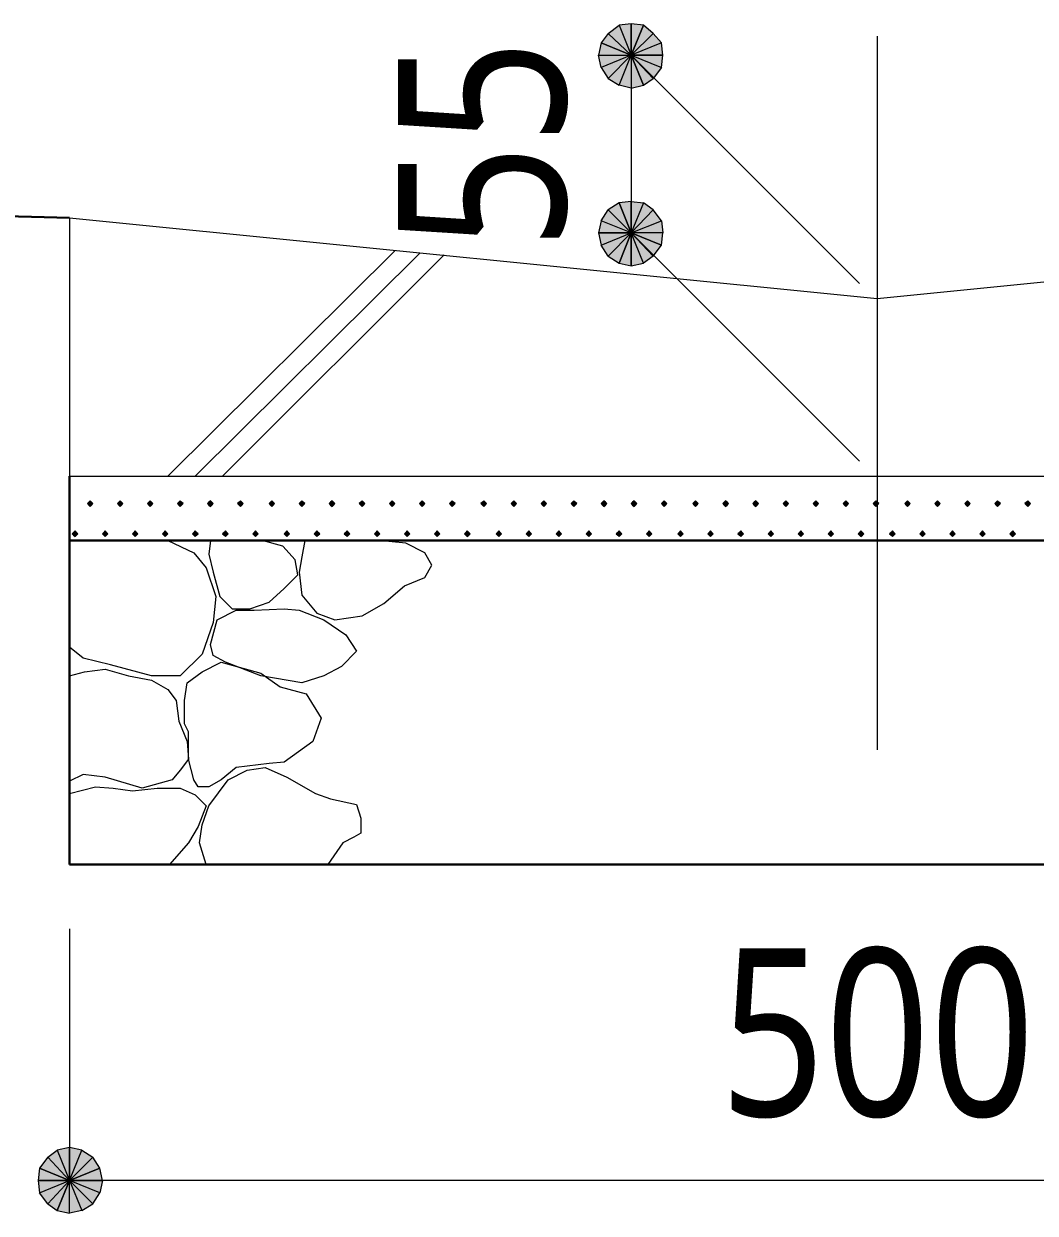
# Model space of a CAD drawing. Header units: millimetres. Extents: x 0 to 420, y 0 to 297.
# Drawn here: x 239.93 to 255.6, y 224.83 to 243.25 of the extents above; entities that cross this region are included whole.
import ezdxf
from ezdxf.enums import TextEntityAlignment as Align

# ---------------------------------------------------------------- set-up
doc = ezdxf.new("R2010")
doc.units = ezdxf.units.MM
doc.styles.add('kst32b', font='NotoSansJP-Variable.ttf')

msp = doc.modelspace()

# ---------------------------------------------------------------- hatches: boundary and pattern name
h = msp.add_hatch(color=7)
h.paths.add_polyline_path([(249.343, 243.247), (249.153, 243.226), (249.343, 242.761), (249.343, 243.247)])
h.paths.add_polyline_path([(249.153, 243.226), (249.343, 242.761), (248.984, 243.099), (249.153, 243.226)])
h.paths.add_polyline_path([(249.343, 242.761), (248.984, 243.099), (248.878, 242.951), (249.343, 242.761)])
for points in [[(249.534, 243.226), (249.343, 243.247), (249.343, 242.761), (249.534, 243.226)], [(249.153, 239.543), (249.343, 239.501), (249.343, 240.009), (249.153, 239.543)], [(240.961, 235.86), (240.94, 235.839), (240.919, 235.818), (240.94, 235.797), (240.961, 235.775), (240.982, 235.797), (241.004, 235.818), (240.982, 235.839), (240.961, 235.86)], [(241.427, 235.86), (241.406, 235.839), (241.385, 235.818), (241.406, 235.797), (241.427, 235.775), (241.448, 235.797), (241.469, 235.818), (241.448, 235.839), (241.427, 235.86)], [(241.893, 235.86), (241.871, 235.839), (241.85, 235.818), (241.871, 235.797), (241.893, 235.775), (241.914, 235.797), (241.935, 235.818), (241.914, 235.839), (241.893, 235.86)], [(242.358, 235.86), (242.337, 235.839), (242.316, 235.818), (242.337, 235.797), (242.358, 235.775), (242.379, 235.797), (242.401, 235.818), (242.379, 235.839), (242.358, 235.86)], [(242.824, 235.86), (242.803, 235.839), (242.782, 235.818), (242.803, 235.797), (242.824, 235.775), (242.845, 235.797), (242.866, 235.818), (242.845, 235.839), (242.824, 235.86)], [(243.29, 235.86), (243.269, 235.839), (243.247, 235.818), (243.269, 235.797), (243.29, 235.775), (243.311, 235.797), (243.332, 235.818), (243.311, 235.839), (243.29, 235.86)], [(243.777, 235.86), (243.755, 235.839), (243.734, 235.818), (243.755, 235.797), (243.777, 235.775), (243.798, 235.797), (243.819, 235.818), (243.798, 235.839), (243.777, 235.86)], [(244.242, 235.86), (244.221, 235.839), (244.2, 235.818), (244.221, 235.797), (244.242, 235.775), (244.263, 235.797), (244.285, 235.818), (244.263, 235.839), (244.242, 235.86)], [(244.708, 235.86), (244.687, 235.839), (244.666, 235.818), (244.687, 235.797), (244.708, 235.775), (244.729, 235.797), (244.75, 235.818), (244.729, 235.839), (244.708, 235.86)], [(245.173, 235.86), (245.152, 235.839), (245.131, 235.818), (245.152, 235.797), (245.173, 235.775), (245.195, 235.797), (245.216, 235.818), (245.195, 235.839), (245.173, 235.86)], [(245.639, 235.86), (245.618, 235.839), (245.597, 235.818), (245.618, 235.797), (245.639, 235.775), (245.66, 235.797), (245.682, 235.818), (245.66, 235.839), (245.639, 235.86)], [(246.105, 235.86), (246.084, 235.839), (246.062, 235.818), (246.084, 235.797), (246.105, 235.775), (246.126, 235.797), (246.147, 235.818), (246.126, 235.839), (246.105, 235.86)], [(246.571, 235.86), (246.549, 235.839), (246.528, 235.818), (246.549, 235.797), (246.571, 235.775), (246.592, 235.797), (246.613, 235.818), (246.592, 235.839), (246.571, 235.86)], [(247.057, 235.86), (247.036, 235.839), (247.015, 235.818), (247.036, 235.797), (247.057, 235.775), (247.079, 235.797), (247.1, 235.818), (247.079, 235.839), (247.057, 235.86)], [(247.523, 235.86), (247.502, 235.839), (247.481, 235.818), (247.502, 235.797), (247.523, 235.775), (247.544, 235.797), (247.565, 235.818), (247.544, 235.839), (247.523, 235.86)], [(247.989, 235.86), (247.968, 235.839), (247.946, 235.818), (247.968, 235.797), (247.989, 235.775), (248.01, 235.797), (248.031, 235.818), (248.01, 235.839), (247.989, 235.86)], [(248.454, 235.86), (248.433, 235.839), (248.412, 235.818), (248.433, 235.797), (248.454, 235.775), (248.475, 235.797), (248.497, 235.818), (248.475, 235.839), (248.454, 235.86)], [(248.92, 235.86), (248.899, 235.839), (248.878, 235.818), (248.899, 235.797), (248.92, 235.775), (248.941, 235.797), (248.962, 235.818), (248.941, 235.839), (248.92, 235.86)], [(249.386, 235.86), (249.364, 235.839), (249.343, 235.818), (249.364, 235.797), (249.386, 235.775), (249.407, 235.797), (249.428, 235.818), (249.407, 235.839), (249.386, 235.86)], [(249.851, 235.86), (249.83, 235.839), (249.809, 235.818), (249.83, 235.797), (249.851, 235.775), (249.873, 235.797), (249.894, 235.818), (249.873, 235.839), (249.851, 235.86)], [(250.338, 235.86), (250.317, 235.839), (250.296, 235.818), (250.317, 235.797), (250.338, 235.775), (250.359, 235.797), (250.38, 235.818), (250.359, 235.839), (250.338, 235.86)], [(250.804, 235.86), (250.783, 235.839), (250.762, 235.818), (250.783, 235.797), (250.804, 235.775), (250.825, 235.797), (250.846, 235.818), (250.825, 235.839), (250.804, 235.86)], [(251.27, 235.86), (251.248, 235.839), (251.227, 235.818), (251.248, 235.797), (251.27, 235.775), (251.291, 235.797), (251.312, 235.818), (251.291, 235.839), (251.27, 235.86)], [(251.735, 235.86), (251.714, 235.839), (251.693, 235.818), (251.714, 235.797), (251.735, 235.775), (251.756, 235.797), (251.778, 235.818), (251.756, 235.839), (251.735, 235.86)], [(252.201, 235.86), (252.18, 235.839), (252.159, 235.818), (252.18, 235.797), (252.201, 235.775), (252.222, 235.797), (252.243, 235.818), (252.222, 235.839), (252.201, 235.86)], [(252.666, 235.86), (252.645, 235.839), (252.624, 235.818), (252.645, 235.797), (252.666, 235.775), (252.688, 235.797), (252.709, 235.818), (252.688, 235.839), (252.666, 235.86)], [(253.132, 235.86), (253.111, 235.839), (253.09, 235.818), (253.111, 235.797), (253.132, 235.775), (253.153, 235.797), (253.175, 235.818), (253.153, 235.839), (253.132, 235.86)], [(253.619, 235.86), (253.598, 235.839), (253.577, 235.818), (253.598, 235.797), (253.619, 235.775), (253.64, 235.797), (253.661, 235.818), (253.64, 235.839), (253.619, 235.86)], [(254.085, 235.86), (254.064, 235.839), (254.042, 235.818), (254.064, 235.797), (254.085, 235.775), (254.106, 235.797), (254.127, 235.818), (254.106, 235.839), (254.085, 235.86)], [(254.55, 235.86), (254.529, 235.839), (254.508, 235.818), (254.529, 235.797), (254.55, 235.775), (254.571, 235.797), (254.593, 235.818), (254.571, 235.839), (254.55, 235.86)], [(255.016, 235.86), (254.995, 235.839), (254.974, 235.818), (254.995, 235.797), (255.016, 235.775), (255.037, 235.797), (255.058, 235.818), (255.037, 235.839), (255.016, 235.86)], [(255.482, 235.86), (255.461, 235.839), (255.439, 235.818), (255.461, 235.797), (255.482, 235.775), (255.503, 235.797), (255.524, 235.818), (255.503, 235.839), (255.482, 235.86)], [(240.729, 235.395), (240.707, 235.373), (240.686, 235.352), (240.707, 235.331), (240.729, 235.31), (240.75, 235.331), (240.771, 235.352), (240.75, 235.373), (240.729, 235.395)], [(241.194, 235.395), (241.173, 235.373), (241.152, 235.352), (241.173, 235.331), (241.194, 235.31), (241.215, 235.331), (241.237, 235.352), (241.215, 235.373), (241.194, 235.395)], [(241.66, 235.395), (241.639, 235.373), (241.618, 235.352), (241.639, 235.331), (241.66, 235.31), (241.681, 235.331), (241.702, 235.352), (241.681, 235.373), (241.66, 235.395)], [(242.125, 235.395), (242.104, 235.373), (242.083, 235.352), (242.104, 235.331), (242.125, 235.31), (242.147, 235.331), (242.168, 235.352), (242.147, 235.373), (242.125, 235.395)], [(242.591, 235.395), (242.57, 235.373), (242.549, 235.352), (242.57, 235.331), (242.591, 235.31), (242.612, 235.331), (242.634, 235.352), (242.612, 235.373), (242.591, 235.395)], [(243.057, 235.395), (243.036, 235.373), (243.014, 235.352), (243.036, 235.331), (243.057, 235.31), (243.078, 235.331), (243.099, 235.352), (243.078, 235.373), (243.057, 235.395)], [(243.523, 235.395), (243.501, 235.373), (243.48, 235.352), (243.501, 235.331), (243.523, 235.31), (243.544, 235.331), (243.565, 235.352), (243.544, 235.373), (243.523, 235.395)], [(244.009, 235.395), (243.988, 235.373), (243.967, 235.352), (243.988, 235.331), (244.009, 235.31), (244.03, 235.331), (244.052, 235.352), (244.03, 235.373), (244.009, 235.395)], [(244.475, 235.395), (244.454, 235.373), (244.433, 235.352), (244.454, 235.331), (244.475, 235.31), (244.496, 235.331), (244.517, 235.352), (244.496, 235.373), (244.475, 235.395)], [(244.941, 235.395), (244.92, 235.373), (244.898, 235.352), (244.92, 235.331), (244.941, 235.31), (244.962, 235.331), (244.983, 235.352), (244.962, 235.373), (244.941, 235.395)], [(245.406, 235.395), (245.385, 235.373), (245.364, 235.352), (245.385, 235.331), (245.406, 235.31), (245.428, 235.331), (245.449, 235.352), (245.428, 235.373), (245.406, 235.395)], [(245.872, 235.395), (245.851, 235.373), (245.83, 235.352), (245.851, 235.331), (245.872, 235.31), (245.893, 235.331), (245.914, 235.352), (245.893, 235.373), (245.872, 235.395)], [(246.338, 235.395), (246.316, 235.373), (246.295, 235.352), (246.316, 235.331), (246.338, 235.31), (246.359, 235.331), (246.38, 235.352), (246.359, 235.373), (246.338, 235.395)], [(246.803, 235.395), (246.782, 235.373), (246.761, 235.352), (246.782, 235.331), (246.803, 235.31), (246.825, 235.331), (246.846, 235.352), (246.825, 235.373), (246.803, 235.395)], [(247.29, 235.395), (247.269, 235.373), (247.248, 235.352), (247.269, 235.331), (247.29, 235.31), (247.311, 235.331), (247.332, 235.352), (247.311, 235.373), (247.29, 235.395)], [(247.756, 235.395), (247.735, 235.373), (247.714, 235.352), (247.735, 235.331), (247.756, 235.31), (247.777, 235.331), (247.798, 235.352), (247.777, 235.373), (247.756, 235.395)], [(248.221, 235.395), (248.2, 235.373), (248.179, 235.352), (248.2, 235.331), (248.221, 235.31), (248.243, 235.331), (248.264, 235.352), (248.243, 235.373), (248.221, 235.395)], [(248.687, 235.395), (248.666, 235.373), (248.645, 235.352), (248.666, 235.331), (248.687, 235.31), (248.708, 235.331), (248.729, 235.352), (248.708, 235.373), (248.687, 235.395)], [(249.153, 235.395), (249.132, 235.373), (249.111, 235.352), (249.132, 235.331), (249.153, 235.31), (249.174, 235.331), (249.195, 235.352), (249.174, 235.373), (249.153, 235.395)], [(249.619, 235.395), (249.597, 235.373), (249.576, 235.352), (249.597, 235.331), (249.619, 235.31), (249.64, 235.331), (249.661, 235.352), (249.64, 235.373), (249.619, 235.395)], [(250.105, 235.395), (250.084, 235.373), (250.063, 235.352), (250.084, 235.331), (250.105, 235.31), (250.127, 235.331), (250.148, 235.352), (250.127, 235.373), (250.105, 235.395)], [(250.571, 235.395), (250.55, 235.373), (250.529, 235.352), (250.55, 235.331), (250.571, 235.31), (250.592, 235.331), (250.613, 235.352), (250.592, 235.373), (250.571, 235.395)], [(251.037, 235.395), (251.016, 235.373), (250.994, 235.352), (251.016, 235.331), (251.037, 235.31), (251.058, 235.331), (251.079, 235.352), (251.058, 235.373), (251.037, 235.395)], [(251.502, 235.395), (251.481, 235.373), (251.46, 235.352), (251.481, 235.331), (251.502, 235.31), (251.523, 235.331), (251.545, 235.352), (251.523, 235.373), (251.502, 235.395)], [(251.968, 235.395), (251.947, 235.373), (251.926, 235.352), (251.947, 235.331), (251.968, 235.31), (251.989, 235.331), (252.01, 235.352), (251.989, 235.373), (251.968, 235.395)], [(252.434, 235.395), (252.412, 235.373), (252.391, 235.352), (252.412, 235.331), (252.434, 235.31), (252.455, 235.331), (252.476, 235.352), (252.455, 235.373), (252.434, 235.395)], [(252.899, 235.395), (252.878, 235.373), (252.857, 235.352), (252.878, 235.331), (252.899, 235.31), (252.921, 235.331), (252.942, 235.352), (252.921, 235.373), (252.899, 235.395)], [(253.386, 235.395), (253.365, 235.373), (253.344, 235.352), (253.365, 235.331), (253.386, 235.31), (253.407, 235.331), (253.429, 235.352), (253.407, 235.373), (253.386, 235.395)], [(253.852, 235.395), (253.831, 235.373), (253.81, 235.352), (253.831, 235.331), (253.852, 235.31), (253.873, 235.331), (253.894, 235.352), (253.873, 235.373), (253.852, 235.395)], [(254.318, 235.395), (254.296, 235.373), (254.275, 235.352), (254.296, 235.331), (254.318, 235.31), (254.339, 235.331), (254.36, 235.352), (254.339, 235.373), (254.318, 235.395)], [(254.783, 235.395), (254.762, 235.373), (254.741, 235.352), (254.762, 235.331), (254.783, 235.31), (254.804, 235.331), (254.825, 235.352), (254.804, 235.373), (254.783, 235.395)], [(255.249, 235.395), (255.228, 235.373), (255.207, 235.352), (255.228, 235.331), (255.249, 235.31), (255.27, 235.331), (255.291, 235.352), (255.27, 235.373), (255.249, 235.395)], [(240.178, 225.531), (240.157, 225.34), (240.644, 225.34), (240.178, 225.531)]]:
    msp.add_hatch(color=7).paths.add_polyline_path(points)
h = msp.add_hatch(color=7)
h.paths.add_polyline_path([(249.83, 242.761), (249.809, 242.951), (249.343, 242.761), (249.83, 242.761)])
h.paths.add_polyline_path([(249.809, 242.951), (249.343, 242.761), (249.682, 243.099), (249.809, 242.951)])
h.paths.add_polyline_path([(249.343, 242.761), (249.682, 243.099), (249.534, 243.226), (249.343, 242.761)])
h = msp.add_hatch(color=7)
h.paths.add_polyline_path([(248.878, 242.951), (248.835, 242.761), (249.343, 242.761), (248.878, 242.951)])
h.paths.add_polyline_path([(248.835, 242.761), (249.343, 242.761), (248.878, 242.57), (248.835, 242.761)])
h.paths.add_polyline_path([(249.343, 242.761), (248.878, 242.57), (248.984, 242.401), (249.343, 242.761)])
h = msp.add_hatch(color=7)
h.paths.add_polyline_path([(248.984, 242.401), (249.153, 242.295), (249.343, 242.761), (248.984, 242.401)])
h.paths.add_polyline_path([(249.153, 242.295), (249.343, 242.761), (249.343, 242.253), (249.153, 242.295)])
h.paths.add_polyline_path([(249.343, 242.761), (249.343, 242.253), (249.534, 242.295), (249.343, 242.761)])
h = msp.add_hatch(color=7)
h.paths.add_polyline_path([(249.534, 242.295), (249.682, 242.401), (249.343, 242.761), (249.534, 242.295)])
h.paths.add_polyline_path([(249.682, 242.401), (249.343, 242.761), (249.809, 242.57), (249.682, 242.401)])
h.paths.add_polyline_path([(249.343, 242.761), (249.809, 242.57), (249.83, 242.761), (249.343, 242.761)])
h = msp.add_hatch(color=7)
h.paths.add_polyline_path([(249.153, 240.474), (248.984, 240.369), (249.343, 240.009), (249.153, 240.474)])
h.paths.add_polyline_path([(248.984, 240.369), (249.343, 240.009), (248.878, 240.199), (248.984, 240.369)])
h.paths.add_polyline_path([(249.343, 240.009), (248.878, 240.199), (248.835, 240.009), (249.343, 240.009)])
h = msp.add_hatch(color=7)
h.paths.add_polyline_path([(249.682, 240.369), (249.534, 240.474), (249.343, 240.009), (249.682, 240.369)])
h.paths.add_polyline_path([(249.534, 240.474), (249.343, 240.009), (249.343, 240.496), (249.534, 240.474)])
h.paths.add_polyline_path([(249.343, 240.009), (249.343, 240.496), (249.153, 240.474), (249.343, 240.009)])
h = msp.add_hatch(color=7)
h.paths.add_polyline_path([(249.809, 239.818), (249.83, 240.009), (249.343, 240.009), (249.809, 239.818)])
h.paths.add_polyline_path([(249.83, 240.009), (249.343, 240.009), (249.809, 240.199), (249.83, 240.009)])
h.paths.add_polyline_path([(249.343, 240.009), (249.809, 240.199), (249.682, 240.369), (249.343, 240.009)])
h = msp.add_hatch(color=7)
h.paths.add_polyline_path([(248.835, 240.009), (248.878, 239.818), (249.343, 240.009), (248.835, 240.009)])
h.paths.add_polyline_path([(248.878, 239.818), (249.343, 240.009), (248.984, 239.649), (248.878, 239.818)])
h.paths.add_polyline_path([(249.343, 240.009), (248.984, 239.649), (249.153, 239.543), (249.343, 240.009)])
h = msp.add_hatch(color=7)
h.paths.add_polyline_path([(249.343, 239.501), (249.534, 239.543), (249.343, 240.009), (249.343, 239.501)])
h.paths.add_polyline_path([(249.534, 239.543), (249.343, 240.009), (249.682, 239.649), (249.534, 239.543)])
h.paths.add_polyline_path([(249.343, 240.009), (249.682, 239.649), (249.809, 239.818), (249.343, 240.009)])
h = msp.add_hatch(color=7)
h.paths.add_polyline_path([(240.644, 225.848), (240.453, 225.806), (240.644, 225.34), (240.644, 225.848)])
h.paths.add_polyline_path([(240.453, 225.806), (240.644, 225.34), (240.305, 225.7), (240.453, 225.806)])
h.paths.add_polyline_path([(240.644, 225.34), (240.305, 225.7), (240.178, 225.531), (240.644, 225.34)])
h = msp.add_hatch(color=7)
h.paths.add_polyline_path([(241.11, 225.531), (241.004, 225.7), (240.644, 225.34), (241.11, 225.531)])
h.paths.add_polyline_path([(241.004, 225.7), (240.644, 225.34), (240.834, 225.806), (241.004, 225.7)])
h.paths.add_polyline_path([(240.644, 225.34), (240.834, 225.806), (240.644, 225.848), (240.644, 225.34)])
h = msp.add_hatch(color=7)
h.paths.add_polyline_path([(241.004, 224.98), (241.11, 225.15), (240.644, 225.34), (241.004, 224.98)])
h.paths.add_polyline_path([(241.11, 225.15), (240.644, 225.34), (241.152, 225.34), (241.11, 225.15)])
h.paths.add_polyline_path([(240.644, 225.34), (241.152, 225.34), (241.11, 225.531), (240.644, 225.34)])
h = msp.add_hatch(color=7)
h.paths.add_polyline_path([(240.157, 225.34), (240.178, 225.15), (240.644, 225.34), (240.157, 225.34)])
h.paths.add_polyline_path([(240.178, 225.15), (240.644, 225.34), (240.305, 224.98), (240.178, 225.15)])
h.paths.add_polyline_path([(240.644, 225.34), (240.305, 224.98), (240.453, 224.875), (240.644, 225.34)])
h = msp.add_hatch(color=7)
h.paths.add_polyline_path([(240.453, 224.875), (240.644, 224.832), (240.644, 225.34), (240.453, 224.875)])
h.paths.add_polyline_path([(240.644, 224.832), (240.644, 225.34), (240.834, 224.875), (240.644, 224.832)])
h.paths.add_polyline_path([(240.644, 225.34), (240.834, 224.875), (241.004, 224.98), (240.644, 225.34)])

# ---------------------------------------------------------------- linework, layer by layer
at = {"lineweight": 0}
for points in [[(249.343, 242.761), (248.984, 243.099), (248.878, 242.951)], [(249.153, 243.226), (249.343, 242.761), (248.984, 243.099)], [(249.343, 243.247), (249.153, 243.226), (249.343, 242.761)], [(249.534, 243.226), (249.343, 243.247), (249.343, 242.761)], [(249.343, 242.761), (249.682, 243.099), (249.534, 243.226)], [(249.809, 242.951), (249.343, 242.761), (249.682, 243.099)], [(248.878, 242.951), (248.835, 242.761), (249.343, 242.761)], [(249.83, 242.761), (249.809, 242.951), (249.343, 242.761)], [(248.835, 242.761), (249.343, 242.761), (248.878, 242.57)], [(249.343, 242.761), (248.878, 242.57), (248.984, 242.401)], [(248.984, 242.401), (249.153, 242.295), (249.343, 242.761)], [(249.153, 242.295), (249.343, 242.761), (249.343, 242.253)], [(249.343, 242.761), (249.343, 242.253), (249.534, 242.295)], [(249.534, 242.295), (249.682, 242.401), (249.343, 242.761)], [(249.682, 242.401), (249.343, 242.761), (249.809, 242.57)], [(249.343, 242.761), (249.809, 242.57), (249.83, 242.761)], [(248.984, 240.369), (249.343, 240.009), (248.878, 240.199)], [(249.153, 240.474), (248.984, 240.369), (249.343, 240.009)], [(249.343, 240.009), (249.343, 240.496), (249.153, 240.474)], [(249.534, 240.474), (249.343, 240.009), (249.343, 240.496)], [(249.682, 240.369), (249.534, 240.474), (249.343, 240.009)], [(249.343, 240.009), (249.809, 240.199), (249.682, 240.369)], [(249.343, 240.009), (248.878, 240.199), (248.835, 240.009)], [(249.83, 240.009), (249.343, 240.009), (249.809, 240.199)], [(248.835, 240.009), (248.878, 239.818), (249.343, 240.009)], [(248.878, 239.818), (249.343, 240.009), (248.984, 239.649)], [(249.343, 240.009), (248.984, 239.649), (249.153, 239.543)], [(249.153, 239.543), (249.343, 239.501), (249.343, 240.009)], [(249.343, 239.501), (249.534, 239.543), (249.343, 240.009)], [(249.534, 239.543), (249.343, 240.009), (249.682, 239.649)], [(249.343, 240.009), (249.682, 239.649), (249.809, 239.818)], [(249.809, 239.818), (249.83, 240.009), (249.343, 240.009)], [(240.961, 235.86), (240.94, 235.839), (240.919, 235.818), (240.94, 235.797), (240.961, 235.775), (240.982, 235.797), (241.004, 235.818), (240.982, 235.839)], [(241.427, 235.86), (241.406, 235.839), (241.385, 235.818), (241.406, 235.797), (241.427, 235.775), (241.448, 235.797), (241.469, 235.818), (241.448, 235.839)], [(241.893, 235.86), (241.871, 235.839), (241.85, 235.818), (241.871, 235.797), (241.893, 235.775), (241.914, 235.797), (241.935, 235.818), (241.914, 235.839)], [(242.358, 235.86), (242.337, 235.839), (242.316, 235.818), (242.337, 235.797), (242.358, 235.775), (242.379, 235.797), (242.401, 235.818), (242.379, 235.839)], [(242.824, 235.86), (242.803, 235.839), (242.782, 235.818), (242.803, 235.797), (242.824, 235.775), (242.845, 235.797), (242.866, 235.818), (242.845, 235.839)], [(243.29, 235.86), (243.269, 235.839), (243.247, 235.818), (243.269, 235.797), (243.29, 235.775), (243.311, 235.797), (243.332, 235.818), (243.311, 235.839)], [(243.777, 235.86), (243.755, 235.839), (243.734, 235.818), (243.755, 235.797), (243.777, 235.775), (243.798, 235.797), (243.819, 235.818), (243.798, 235.839)], [(244.242, 235.86), (244.221, 235.839), (244.2, 235.818), (244.221, 235.797), (244.242, 235.775), (244.263, 235.797), (244.285, 235.818), (244.263, 235.839)], [(244.708, 235.86), (244.687, 235.839), (244.666, 235.818), (244.687, 235.797), (244.708, 235.775), (244.729, 235.797), (244.75, 235.818), (244.729, 235.839)], [(245.173, 235.86), (245.152, 235.839), (245.131, 235.818), (245.152, 235.797), (245.173, 235.775), (245.195, 235.797), (245.216, 235.818), (245.195, 235.839)], [(245.639, 235.86), (245.618, 235.839), (245.597, 235.818), (245.618, 235.797), (245.639, 235.775), (245.66, 235.797), (245.682, 235.818), (245.66, 235.839)], [(246.105, 235.86), (246.084, 235.839), (246.062, 235.818), (246.084, 235.797), (246.105, 235.775), (246.126, 235.797), (246.147, 235.818), (246.126, 235.839)], [(246.571, 235.86), (246.549, 235.839), (246.528, 235.818), (246.549, 235.797), (246.571, 235.775), (246.592, 235.797), (246.613, 235.818), (246.592, 235.839)], [(247.057, 235.86), (247.036, 235.839), (247.015, 235.818), (247.036, 235.797), (247.057, 235.775), (247.079, 235.797), (247.1, 235.818), (247.079, 235.839)], [(247.523, 235.86), (247.502, 235.839), (247.481, 235.818), (247.502, 235.797), (247.523, 235.775), (247.544, 235.797), (247.565, 235.818), (247.544, 235.839)], [(247.989, 235.86), (247.968, 235.839), (247.946, 235.818), (247.968, 235.797), (247.989, 235.775), (248.01, 235.797), (248.031, 235.818), (248.01, 235.839)], [(248.454, 235.86), (248.433, 235.839), (248.412, 235.818), (248.433, 235.797), (248.454, 235.775), (248.475, 235.797), (248.497, 235.818), (248.475, 235.839)], [(248.92, 235.86), (248.899, 235.839), (248.878, 235.818), (248.899, 235.797), (248.92, 235.775), (248.941, 235.797), (248.962, 235.818), (248.941, 235.839)], [(249.386, 235.86), (249.364, 235.839), (249.343, 235.818), (249.364, 235.797), (249.386, 235.775), (249.407, 235.797), (249.428, 235.818), (249.407, 235.839)], [(249.851, 235.86), (249.83, 235.839), (249.809, 235.818), (249.83, 235.797), (249.851, 235.775), (249.873, 235.797), (249.894, 235.818), (249.873, 235.839)], [(250.338, 235.86), (250.317, 235.839), (250.296, 235.818), (250.317, 235.797), (250.338, 235.775), (250.359, 235.797), (250.38, 235.818), (250.359, 235.839)], [(250.804, 235.86), (250.783, 235.839), (250.762, 235.818), (250.783, 235.797), (250.804, 235.775), (250.825, 235.797), (250.846, 235.818), (250.825, 235.839)], [(251.27, 235.86), (251.248, 235.839), (251.227, 235.818), (251.248, 235.797), (251.27, 235.775), (251.291, 235.797), (251.312, 235.818), (251.291, 235.839)], [(251.735, 235.86), (251.714, 235.839), (251.693, 235.818), (251.714, 235.797), (251.735, 235.775), (251.756, 235.797), (251.778, 235.818), (251.756, 235.839)], [(252.201, 235.86), (252.18, 235.839), (252.159, 235.818), (252.18, 235.797), (252.201, 235.775), (252.222, 235.797), (252.243, 235.818), (252.222, 235.839)], [(252.666, 235.86), (252.645, 235.839), (252.624, 235.818), (252.645, 235.797), (252.666, 235.775), (252.688, 235.797), (252.709, 235.818), (252.688, 235.839)], [(253.132, 235.86), (253.111, 235.839), (253.09, 235.818), (253.111, 235.797), (253.132, 235.775), (253.153, 235.797), (253.175, 235.818), (253.153, 235.839)], [(253.619, 235.86), (253.598, 235.839), (253.577, 235.818), (253.598, 235.797), (253.619, 235.775), (253.64, 235.797), (253.661, 235.818), (253.64, 235.839)], [(254.085, 235.86), (254.064, 235.839), (254.042, 235.818), (254.064, 235.797), (254.085, 235.775), (254.106, 235.797), (254.127, 235.818), (254.106, 235.839)], [(254.55, 235.86), (254.529, 235.839), (254.508, 235.818), (254.529, 235.797), (254.55, 235.775), (254.571, 235.797), (254.593, 235.818), (254.571, 235.839)], [(255.016, 235.86), (254.995, 235.839), (254.974, 235.818), (254.995, 235.797), (255.016, 235.775), (255.037, 235.797), (255.058, 235.818), (255.037, 235.839)], [(255.482, 235.86), (255.461, 235.839), (255.439, 235.818), (255.461, 235.797), (255.482, 235.775), (255.503, 235.797), (255.524, 235.818), (255.503, 235.839)], [(240.729, 235.395), (240.707, 235.373), (240.686, 235.352), (240.707, 235.331), (240.729, 235.31), (240.75, 235.331), (240.771, 235.352), (240.75, 235.373)], [(241.194, 235.395), (241.173, 235.373), (241.152, 235.352), (241.173, 235.331), (241.194, 235.31), (241.215, 235.331), (241.237, 235.352), (241.215, 235.373)], [(241.66, 235.395), (241.639, 235.373), (241.618, 235.352), (241.639, 235.331), (241.66, 235.31), (241.681, 235.331), (241.702, 235.352), (241.681, 235.373)], [(242.125, 235.395), (242.104, 235.373), (242.083, 235.352), (242.104, 235.331), (242.125, 235.31), (242.147, 235.331), (242.168, 235.352), (242.147, 235.373)], [(242.591, 235.395), (242.57, 235.373), (242.549, 235.352), (242.57, 235.331), (242.591, 235.31), (242.612, 235.331), (242.634, 235.352), (242.612, 235.373)], [(243.057, 235.395), (243.036, 235.373), (243.014, 235.352), (243.036, 235.331), (243.057, 235.31), (243.078, 235.331), (243.099, 235.352), (243.078, 235.373)], [(243.523, 235.395), (243.501, 235.373), (243.48, 235.352), (243.501, 235.331), (243.523, 235.31), (243.544, 235.331), (243.565, 235.352), (243.544, 235.373)], [(244.009, 235.395), (243.988, 235.373), (243.967, 235.352), (243.988, 235.331), (244.009, 235.31), (244.03, 235.331), (244.052, 235.352), (244.03, 235.373)], [(244.475, 235.395), (244.454, 235.373), (244.433, 235.352), (244.454, 235.331), (244.475, 235.31), (244.496, 235.331), (244.517, 235.352), (244.496, 235.373)], [(244.941, 235.395), (244.92, 235.373), (244.898, 235.352), (244.92, 235.331), (244.941, 235.31), (244.962, 235.331), (244.983, 235.352), (244.962, 235.373)], [(245.406, 235.395), (245.385, 235.373), (245.364, 235.352), (245.385, 235.331), (245.406, 235.31), (245.428, 235.331), (245.449, 235.352), (245.428, 235.373)], [(245.872, 235.395), (245.851, 235.373), (245.83, 235.352), (245.851, 235.331), (245.872, 235.31), (245.893, 235.331), (245.914, 235.352), (245.893, 235.373)], [(246.338, 235.395), (246.316, 235.373), (246.295, 235.352), (246.316, 235.331), (246.338, 235.31), (246.359, 235.331), (246.38, 235.352), (246.359, 235.373)], [(246.803, 235.395), (246.782, 235.373), (246.761, 235.352), (246.782, 235.331), (246.803, 235.31), (246.825, 235.331), (246.846, 235.352), (246.825, 235.373)], [(247.29, 235.395), (247.269, 235.373), (247.248, 235.352), (247.269, 235.331), (247.29, 235.31), (247.311, 235.331), (247.332, 235.352), (247.311, 235.373)], [(247.756, 235.395), (247.735, 235.373), (247.714, 235.352), (247.735, 235.331), (247.756, 235.31), (247.777, 235.331), (247.798, 235.352), (247.777, 235.373)], [(248.221, 235.395), (248.2, 235.373), (248.179, 235.352), (248.2, 235.331), (248.221, 235.31), (248.243, 235.331), (248.264, 235.352), (248.243, 235.373)], [(248.687, 235.395), (248.666, 235.373), (248.645, 235.352), (248.666, 235.331), (248.687, 235.31), (248.708, 235.331), (248.729, 235.352), (248.708, 235.373)], [(249.153, 235.395), (249.132, 235.373), (249.111, 235.352), (249.132, 235.331), (249.153, 235.31), (249.174, 235.331), (249.195, 235.352), (249.174, 235.373)], [(249.619, 235.395), (249.597, 235.373), (249.576, 235.352), (249.597, 235.331), (249.619, 235.31), (249.64, 235.331), (249.661, 235.352), (249.64, 235.373)], [(250.105, 235.395), (250.084, 235.373), (250.063, 235.352), (250.084, 235.331), (250.105, 235.31), (250.127, 235.331), (250.148, 235.352), (250.127, 235.373)], [(250.571, 235.395), (250.55, 235.373), (250.529, 235.352), (250.55, 235.331), (250.571, 235.31), (250.592, 235.331), (250.613, 235.352), (250.592, 235.373)], [(251.037, 235.395), (251.016, 235.373), (250.994, 235.352), (251.016, 235.331), (251.037, 235.31), (251.058, 235.331), (251.079, 235.352), (251.058, 235.373)], [(251.502, 235.395), (251.481, 235.373), (251.46, 235.352), (251.481, 235.331), (251.502, 235.31), (251.523, 235.331), (251.545, 235.352), (251.523, 235.373)], [(251.968, 235.395), (251.947, 235.373), (251.926, 235.352), (251.947, 235.331), (251.968, 235.31), (251.989, 235.331), (252.01, 235.352), (251.989, 235.373)], [(252.434, 235.395), (252.412, 235.373), (252.391, 235.352), (252.412, 235.331), (252.434, 235.31), (252.455, 235.331), (252.476, 235.352), (252.455, 235.373)], [(252.899, 235.395), (252.878, 235.373), (252.857, 235.352), (252.878, 235.331), (252.899, 235.31), (252.921, 235.331), (252.942, 235.352), (252.921, 235.373)], [(253.386, 235.395), (253.365, 235.373), (253.344, 235.352), (253.365, 235.331), (253.386, 235.31), (253.407, 235.331), (253.429, 235.352), (253.407, 235.373)], [(253.852, 235.395), (253.831, 235.373), (253.81, 235.352), (253.831, 235.331), (253.852, 235.31), (253.873, 235.331), (253.894, 235.352), (253.873, 235.373)], [(254.318, 235.395), (254.296, 235.373), (254.275, 235.352), (254.296, 235.331), (254.318, 235.31), (254.339, 235.331), (254.36, 235.352), (254.339, 235.373)], [(254.783, 235.395), (254.762, 235.373), (254.741, 235.352), (254.762, 235.331), (254.783, 235.31), (254.804, 235.331), (254.825, 235.352), (254.804, 235.373)], [(255.249, 235.395), (255.228, 235.373), (255.207, 235.352), (255.228, 235.331), (255.249, 235.31), (255.27, 235.331), (255.291, 235.352), (255.27, 235.373)], [(240.453, 225.806), (240.644, 225.34), (240.305, 225.7)], [(240.644, 225.848), (240.453, 225.806), (240.644, 225.34)], [(240.644, 225.34), (240.834, 225.806), (240.644, 225.848)], [(241.004, 225.7), (240.644, 225.34), (240.834, 225.806)], [(240.644, 225.34), (240.305, 225.7), (240.178, 225.531)], [(241.11, 225.531), (241.004, 225.7), (240.644, 225.34)], [(240.178, 225.531), (240.157, 225.34), (240.644, 225.34)], [(240.644, 225.34), (241.152, 225.34), (241.11, 225.531)], [(240.157, 225.34), (240.178, 225.15), (240.644, 225.34)], [(240.178, 225.15), (240.644, 225.34), (240.305, 224.98)], [(240.644, 225.34), (240.305, 224.98), (240.453, 224.875)], [(240.453, 224.875), (240.644, 224.832), (240.644, 225.34)], [(240.644, 224.832), (240.644, 225.34), (240.834, 224.875)], [(240.644, 225.34), (240.834, 224.875), (241.004, 224.98)], [(241.004, 224.98), (241.11, 225.15), (240.644, 225.34)], [(241.11, 225.15), (240.644, 225.34), (241.152, 225.34)]]:
    msp.add_lwpolyline(points, close=True, dxfattribs=at)
at = {"lineweight": 13}
for points in [[(253.153, 243.057), (253.153, 232.008)], [(252.878, 239.226), (249.343, 242.761), (249.343, 240.009)], [(240.644, 240.242), (240.644, 236.241)], [(240.644, 240.242), (253.153, 238.993)], [(253.153, 238.993), (265.642, 240.242)], [(252.878, 236.474), (249.343, 240.009)], [(242.168, 236.241), (245.682, 239.734)], [(242.591, 236.241), (246.062, 239.691)], [(243.014, 236.241), (246.444, 239.67)], [(240.644, 236.241), (265.642, 236.241)], [(242.168, 235.246), (242.57, 235.056), (242.761, 234.823), (242.909, 234.379), (242.866, 233.976), (242.697, 233.489), (242.358, 233.151), (241.914, 233.151), (241.279, 233.32), (240.855, 233.426), (240.644, 233.595)], [(242.824, 235.246), (242.803, 235.035), (242.866, 234.759), (242.972, 234.379), (243.163, 234.188), (243.438, 234.188), (243.734, 234.294), (243.967, 234.505), (244.179, 234.717), (244.136, 234.95), (243.946, 235.162), (243.628, 235.246)], [(244.285, 235.246), (244.242, 234.992), (244.2, 234.759), (244.242, 234.4), (244.475, 234.124), (244.75, 234.019), (245.173, 234.082), (245.512, 234.273), (245.83, 234.548), (246.147, 234.675), (246.253, 234.865), (246.147, 235.056), (245.851, 235.204), (245.428, 235.246)], [(240.644, 233.151), (240.877, 233.214), (241.194, 233.257), (241.554, 233.151), (241.914, 233.087), (242.168, 232.939), (242.295, 232.77), (242.337, 232.452), (242.464, 232.135), (242.485, 231.86), (242.358, 231.69), (242.231, 231.542), (241.766, 231.415), (241.194, 231.584), (240.855, 231.627), (240.644, 231.521)], [(242.761, 230.23), (242.655, 230.568), (242.697, 230.844), (242.803, 231.14), (243.099, 231.542), (243.396, 231.69), (243.671, 231.733), (244.009, 231.584), (244.454, 231.33), (244.687, 231.246), (245.089, 231.161), (245.152, 230.949), (245.152, 230.717), (245.046, 230.653), (244.877, 230.568), (244.644, 230.23)], [(240.644, 231.33), (241.046, 231.436), (241.321, 231.415), (241.618, 231.373), (241.998, 231.415), (242.358, 231.415), (242.591, 231.309), (242.761, 231.14), (242.634, 230.822), (242.485, 230.568), (242.189, 230.23)], [(240.644, 229.235), (240.644, 225.34)], [(265.642, 229.235), (265.642, 225.34), (240.644, 225.34)]]:
    msp.add_lwpolyline(points, dxfattribs=at)
at = {"lineweight": 30}
for points in [[(225.277, 240.644), (240.644, 240.242)], [(240.644, 236.241), (240.644, 230.23)], [(240.644, 235.246), (265.642, 235.246)], [(265.642, 230.23), (240.644, 230.23)]]:
    msp.add_lwpolyline(points, dxfattribs=at)
at = {"lineweight": 13}
for points in [[(243.057, 233.362), (242.866, 233.468), (242.824, 233.638), (242.93, 234.019), (243.226, 234.167), (243.501, 234.167), (243.967, 234.188), (244.2, 234.167), (244.581, 234.019), (244.92, 233.786), (245.089, 233.532), (244.856, 233.299), (244.581, 233.151), (244.242, 233.045), (243.607, 233.151)], [(242.993, 231.542), (242.803, 231.436), (242.634, 231.436), (242.57, 231.542), (242.485, 231.86), (242.485, 232.283), (242.422, 232.41), (242.422, 232.77), (242.464, 233.045), (242.697, 233.214), (242.993, 233.362), (243.607, 233.193), (243.904, 232.981), (244.306, 232.876), (244.539, 232.495), (244.412, 232.135), (243.967, 231.817), (243.734, 231.796), (243.226, 231.733)]]:
    msp.add_lwpolyline(points, close=True, dxfattribs=at)

# ---------------------------------------------------------------- texts
at = {"style": 'kst32b'}
for s, p, p2 in [('55', (248.327, 239.755), (248.327, 243.003)), ('500', (250.719, 226.335), (255.592, 226.335))]:
    msp.add_text(s, height=2.5989, dxfattribs=at).set_placement(p, p2, align=Align.FIT)

doc.saveas('drawing.dxf')
